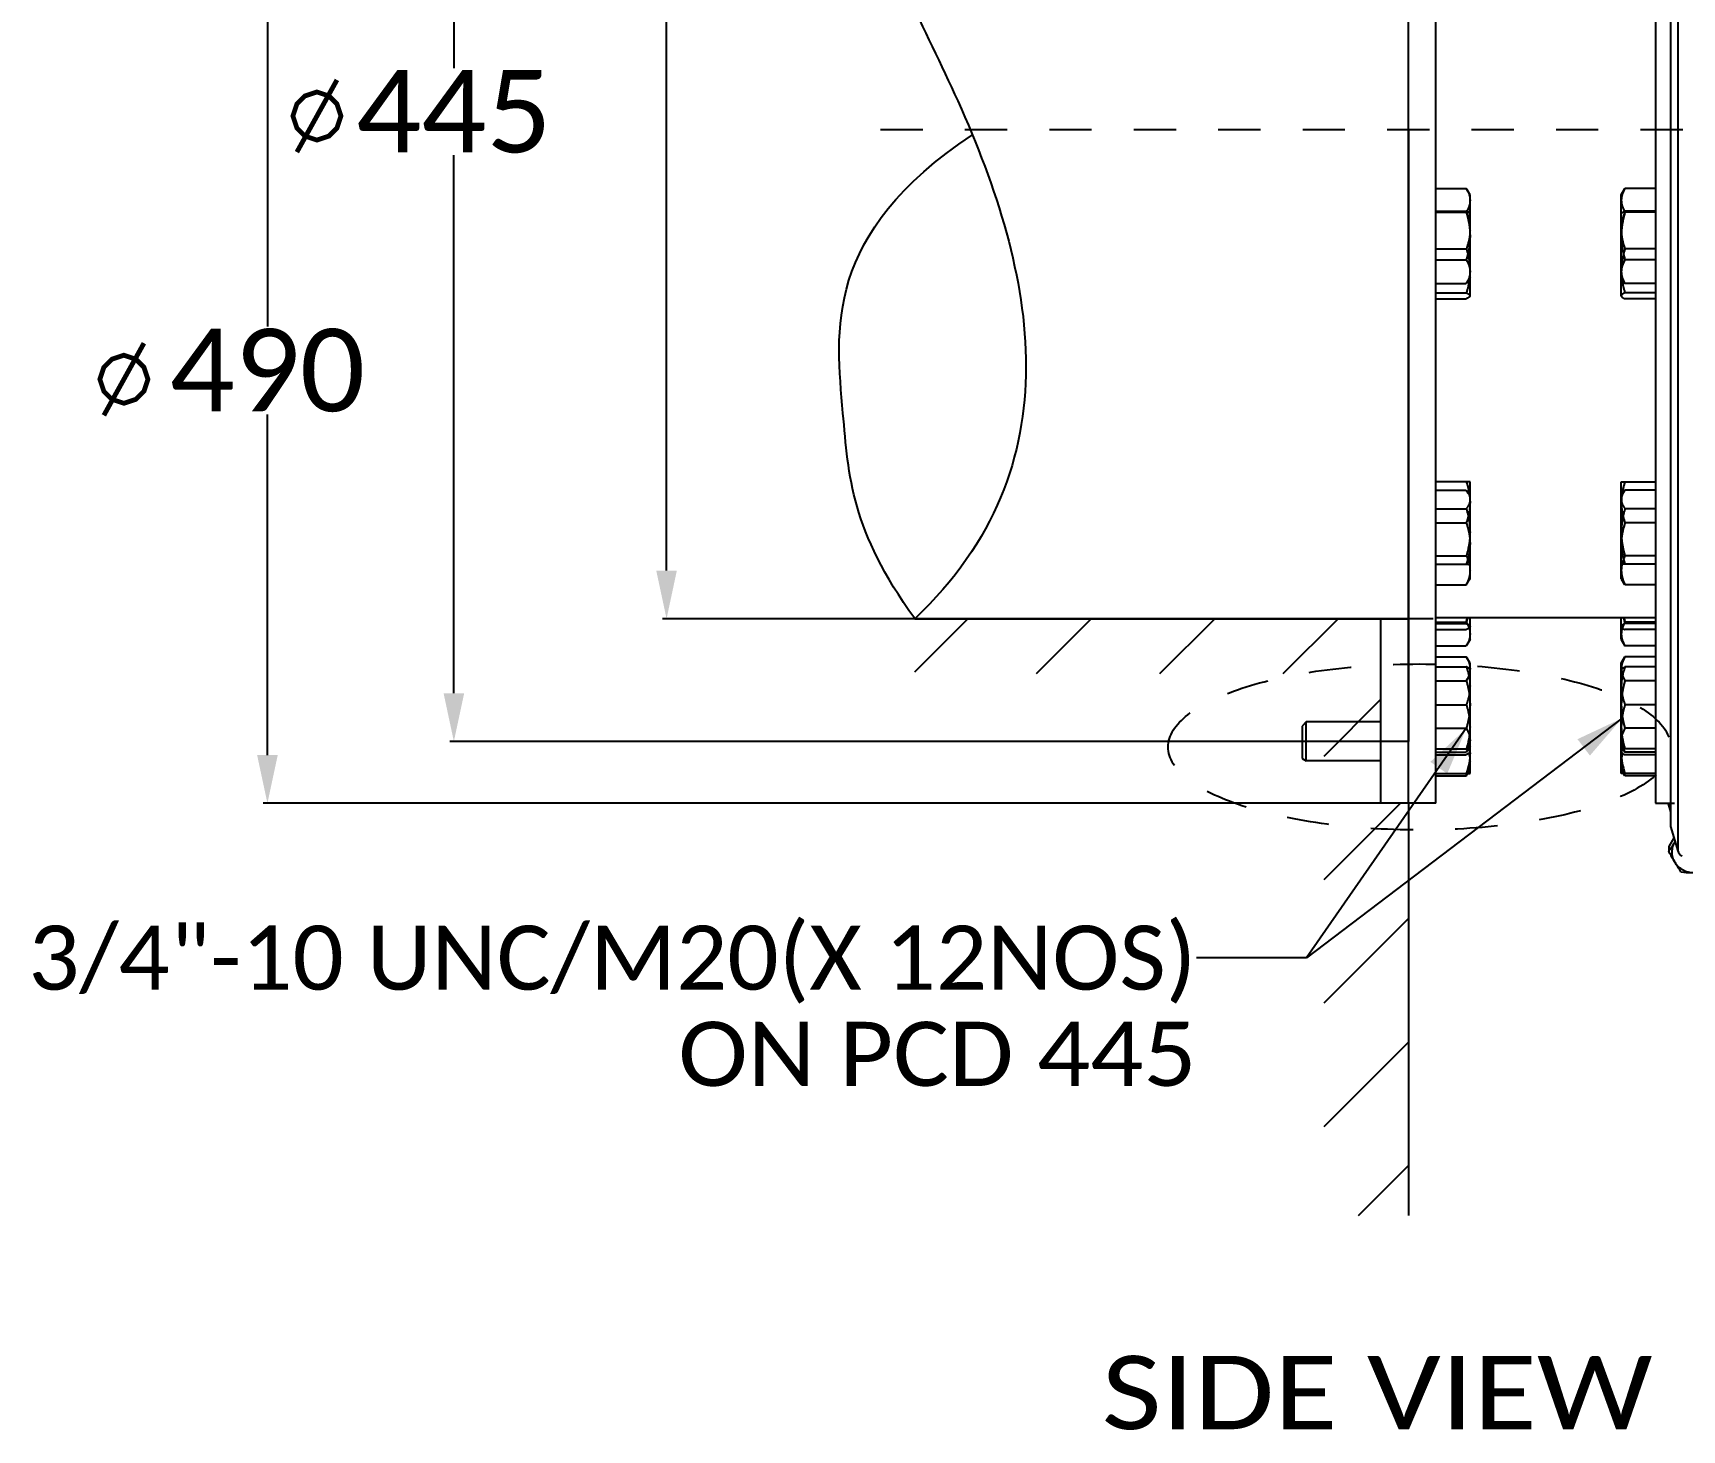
# Model space of a CAD drawing. Header units: millimetres. Extents: x 750 to 8479, y 2174 to 4333.
# Drawn here: x 1672 to 2272, y 3285 to 3794 of the extents above; entities that cross this region are included whole.
import ezdxf
from ezdxf.enums import TextEntityAlignment as Align

# ---------------------------------------------------------------- set-up
doc = ezdxf.new("R2010")
doc.units = ezdxf.units.MM
doc.header["$LTSCALE"] = 153.67
doc.header["$PDMODE"] = 3
doc.header["$PDSIZE"] = 8
doc.linetypes.add('DASHED', pattern=[0.2, 0.1, -0.1])
doc.linetypes.add('DOT', pattern=[0.2, 0.1, -0.1])
doc.layers.get('0').update_dxf_attribs({"linetype": 'CONTINUOUS'})
doc.layers.get('Defpoints').update_dxf_attribs({"linetype": 'CONTINUOUS'})
doc.layers.add('00_BUW_DATUM', color=7, linetype='CONTINUOUS')
doc.layers.add('02___PRT_ALL_AXES', color=7, linetype='CONTINUOUS')
doc.styles.get("Standard").update_dxf_attribs({"font": 'calibri.ttf'})
doc.dimstyles.get("Standard").update_dxf_attribs({"dimtxt": 17.5, "dimasz": 17.5, "dimexe": 1.5, "dimexo": 1, "dimtad": 1, "dimdsep": 46, "dimtxsty": 'Standard', "dimblk": '_FILLED', "dimblk1": '_FILLED', "dimblk2": '_FILLED', "dimcen": 0.09, "dimazin": 2, "dimtol": 1, "dimtp": 0.01, "dimtm": 0.01, "dimtfac": 1, "dimtofl": 0, "dimtmove": 0, "dimatfit": 3, "dimldrblk": '_FILLED', "dimfxl": 1, "dimtolj": 1, "dimarcsym": 0})

# ---------------------------------------------------------------- blocks, each defined once
blk = doc.blocks.new('_FILLED')
at = {"color": 0, "linetype": 'ByBlock'}
blk.add_solid([(0, 0), (-1, 0.214), (-1, -0.214)], dxfattribs=at)
blk = doc.blocks.new('*D25')
at = {"color": 0, "lineweight": -2}
for p, q in [((2171.16, 4003.32), (1755.39, 4003.32)), ((1756.89, 3985.82), (1756.89, 3686.73)), ((1756.89, 3530.82), (1756.89, 3654.74)), ((2171.16, 3513.32), (1755.39, 3513.32))]:
    blk.add_line(p, q, dxfattribs=at)
at = {"layer": 'Defpoints', "color": 0}
for p in [(2172.16, 4003.32), (1756.89, 3513.32), (2172.16, 3513.32)]:
    blk.add_point(p, dxfattribs=at)
at = {"color": 0, "linetype": 'ByBlock', "lineweight": -2, "xscale": 17.5, "yscale": 17.5, "zscale": 17.5}
for p, rotation in [((1756.89, 4003.32), 90), ((1756.89, 3513.32), 270)]:
    blk.add_blockref('_FILLED', p, dxfattribs=dict(at, rotation=rotation))
at = {"color": 0, "insert": (1756.89, 3670.74), "char_height": 30, "attachment_point": 5}
blk.add_mtext('\\A1;490', dxfattribs=at)
blk = doc.blocks.new('*D26')
at = {"color": 0, "lineweight": -2}
for p, q in [((2181.16, 3935.82), (1900.66, 3935.82)), ((1902.16, 3918.32), (1902.16, 3857.79)), ((1902.16, 3597.94), (1902.16, 3825.8)), ((2181.14, 3580.44), (1900.66, 3580.44))]:
    blk.add_line(p, q, dxfattribs=at)
at = {"layer": 'Defpoints', "color": 0}
for p in [(2182.16, 3935.82), (1902.16, 3580.44), (2182.14, 3580.44)]:
    blk.add_point(p, dxfattribs=at)
at = {"color": 0, "linetype": 'ByBlock', "lineweight": -2, "xscale": 17.5, "yscale": 17.5, "zscale": 17.5}
for p, rotation in [((1902.16, 3935.82), 90), ((1902.16, 3580.44), 270)]:
    blk.add_blockref('_FILLED', p, dxfattribs=dict(at, rotation=rotation))
at = {"color": 0, "insert": (1902.16, 3841.8), "char_height": 30, "attachment_point": 5}
blk.add_mtext('\\A1;355', dxfattribs=at)
blk = doc.blocks.new('*D31')
at = {"color": 0, "lineweight": -2}
for p, q in [((2185.58, 3980.82), (1823.25, 3980.82)), ((1824.75, 3963.32), (1824.75, 3780.77)), ((1824.75, 3553.32), (1824.75, 3749.08)), ((2120.22, 3535.82), (1823.25, 3535.82))]:
    blk.add_line(p, q, dxfattribs=at)
at = {"layer": 'Defpoints', "color": 0}
for p in [(2186.58, 3980.82), (1824.75, 3535.82), (2121.22, 3535.82)]:
    blk.add_point(p, dxfattribs=at)
at = {"color": 0, "linetype": 'ByBlock', "lineweight": -2, "xscale": 17.5, "yscale": 17.5, "zscale": 17.5}
for p, rotation in [((1824.75, 3980.82), 90), ((1824.75, 3535.82), 270)]:
    blk.add_blockref('_FILLED', p, dxfattribs=dict(at, rotation=rotation))
at = {"color": 0, "insert": (1824.75, 3764.92), "char_height": 30, "attachment_point": 5}
blk.add_mtext('\\A1;445', dxfattribs=at)

msp = doc.modelspace()

# ---------------------------------------------------------------- hatches: boundary and pattern name
h = msp.add_hatch()
h.set_pattern_fill('ANSI31', color=256, scale=10)
h.set_pattern_definition([(45, (482.794, -14.086), (-22.45064, 22.45064), [])])
edge = h.paths.add_edge_path()
edge.add_line((2172.16421, 3363.32203), (2172.16421, 3513.32203))
edge.add_line((2172.16421, 3513.32203), (2162.16421, 3513.32203))
edge.add_line((2162.16421, 3513.32203), (2162.1685, 3580.44551))
edge.add_line((2162.1685, 3580.44551), (1992.50271, 3580.44423))
edge.add_line((1992.50271, 3580.50951), (1992.50271, 3560.50951))
edge.add_line((1992.50271, 3560.50951), (2141.50271, 3560.50951))
edge.add_line((2141.50271, 3560.50951), (2141.50271, 3363.32203))
edge.add_line((2141.50271, 3363.32203), (2172.16421, 3363.32203))

# ---------------------------------------------------------------- linework, layer by layer
for p, q in [((2172.16421, 3758.32203), (2172.16421, 3980.82203)), ((2172.16421, 3758.32203), (2172.16421, 3535.82203)), ((1992.50271, 3580.44423), (2162.1685, 3580.44551)), ((2162.16421, 3513.32203), (2162.1685, 3580.44551)), ((2172.16421, 3535.82203), (1997.55686, 3535.82203)), ((2162.16421, 3513.32203), (2162.16421, 3530.82203)), ((2172.16421, 3513.32203), (2162.16421, 3513.32203)), ((2172.16421, 3513.32203), (2172.16421, 3363.32203))]:
    msp.add_line(p, q)
at = {"linetype": 'DASHED'}
msp.add_line((2333.47494, 3758.32203), (1965.81057, 3758.32203), dxfattribs=at)
at = {"linetype": 'Continuous'}
for p, q in [((1992.50271, 3580.45635), (2172.16421, 3580.44487)), ((2134.94057, 3542.96764), (2133.51765, 3541.36589)), ((2133.51765, 3541.36589), (2133.51765, 3529.61461)), ((2162.16622, 3542.97764), (2134.9747, 3542.97767)), ((2134.9747, 3528.73722), (2134.9747, 3542.90684)), ((2133.51765, 3529.61461), (2134.9747, 3528.73722)), ((2162.16531, 3528.73722), (2134.9747, 3528.73722)), ((2266.65991, 3513.15552), (2267.57682, 3510.25605)), ((2268.83949, 3500.72421), (2266.9267, 3497.61345))]:
    msp.add_line(p, q, dxfattribs=at)
at = {"const_width": 1.75}
for points in [[(1767.61328, 3750.21077), (1782.1966, 3776.46071)], [(1766.15493, 3763.33578), (1767.61328, 3767.7107), (1770.52994, 3770.6274), (1774.90494, 3772.08571), (1779.27995, 3770.6274), (1782.1966, 3767.7107), (1783.65495, 3763.33578), (1782.1966, 3758.96078), (1779.27995, 3756.04408), (1774.90494, 3754.58577), (1770.52994, 3756.04408), (1767.61328, 3758.96078), (1766.15493, 3763.33578)], [(1697.36031, 3654.44145), (1711.94363, 3680.69139)], [(1695.90196, 3667.56646), (1697.36031, 3671.94138), (1700.27697, 3674.85808), (1704.65197, 3676.31639), (1709.02698, 3674.85808), (1711.94363, 3671.94138), (1713.40198, 3667.56646), (1711.94363, 3663.19146), (1709.02698, 3660.27476), (1704.65197, 3658.81646), (1700.27697, 3660.27476), (1697.36031, 3663.19146), (1695.90196, 3667.56646)]]:
    msp.add_lwpolyline(points, dxfattribs=at)
at = {"linetype": 'DASHED'}
msp.add_ellipse((2176.15061, 3533.78828), major_axis=(-91.42621, 0), ratio=0.330297244, dxfattribs=at)
at = {"linetype": 'Continuous'}
for points, knots in [([(1990.50873, 3935.82203), (1973.13053, 3904.63401), (1966.51644, 3847.26921), (2013.11837, 3765.69099), (2043.83273, 3671.12096), (2021.93356, 3608.28444), (1992.50271, 3580.45635)], [0, 0, 0, 0, 0.238396544, 0.4652361, 0.732077313, 1, 1, 1, 1]), ([(1992.50271, 3580.50951), (1969.32521, 3612.58068), (1967.30033, 3657.52089), (1959.1156, 3720.53762), (2013.48777, 3756.46702)], [0, 0, 0, 0, 0.436819038, 1, 1, 1, 1])]:
    msp.add_open_spline(points, degree=3, knots=knots, dxfattribs=at)
at = {"layer": '00_BUW_DATUM', "linetype": 'Continuous'}
for p, q in [((2182.0934, 3737.00582), (2193.25365, 3737.00582)), ((2194.5934, 3734.68531), (2193.25365, 3737.00582)), ((2194.5934, 3704.68531), (2194.5934, 3734.68531)), ((2249.66421, 3734.68531), (2251.00396, 3737.00582)), ((2249.66421, 3704.68531), (2249.66421, 3734.68531)), ((2262.16421, 3737.00582), (2251.00396, 3737.00582)), ((2182.0934, 3728.34557), (2193.25365, 3728.34557)), ((2262.16421, 3728.34557), (2251.00396, 3728.34557)), ((2182.0934, 3711.02506), (2193.25365, 3711.02506)), ((2262.16421, 3711.02506), (2251.00396, 3711.02506)), ((2194.5934, 3704.68531), (2193.25365, 3702.3648)), ((2249.66421, 3704.68531), (2251.00396, 3702.3648)), ((2182.0934, 3702.3648), (2193.25365, 3702.3648)), ((2262.16421, 3702.3648), (2251.00396, 3702.3648)), ((2194.5934, 3630.30179), (2182.0934, 3630.30179)), ((2194.5934, 3600.30179), (2194.5934, 3630.30179)), ((2249.66421, 3600.30179), (2249.66421, 3630.30179)), ((2249.66421, 3630.30179), (2262.16421, 3630.30179)), ((2182.0934, 3615.30179), (2193.25365, 3615.30179)), ((2262.16421, 3615.30179), (2251.00396, 3615.30179)), ((2182.0934, 3600.30179), (2194.5934, 3600.30179)), ((2262.16421, 3600.30179), (2249.66421, 3600.30179)), ((2182.0934, 3579.21689), (2193.25365, 3579.21689)), ((2194.5934, 3572.87714), (2194.5934, 3580.82203)), ((2249.66421, 3572.87714), (2249.66421, 3580.82203)), ((2262.16421, 3579.21689), (2251.00396, 3579.21689)), ((2194.5934, 3572.87714), (2193.25365, 3570.55663)), ((2249.66421, 3572.87714), (2251.00396, 3570.55663)), ((2182.0934, 3570.55663), (2193.25365, 3570.55663)), ((2182.0934, 3566.56093), (2193.25365, 3566.56093)), ((2194.5934, 3564.24042), (2193.25365, 3566.56093)), ((2249.66421, 3564.24042), (2251.00396, 3566.56093)), ((2262.16421, 3570.55663), (2251.00396, 3570.55663)), ((2262.16421, 3566.56093), (2251.00396, 3566.56093)), ((2194.5934, 3524.20231), (2194.5934, 3564.24042)), ((2249.66421, 3524.20231), (2249.66421, 3564.24042)), ((2182.0934, 3557.90068), (2193.25365, 3557.90068)), ((2262.16421, 3557.90068), (2251.00396, 3557.90068)), ((2182.0934, 3540.58017), (2193.25365, 3540.58017)), ((2262.16421, 3540.58017), (2251.00396, 3540.58017)), ((2182.0934, 3531.91991), (2193.25365, 3531.91991)), ((2194.5934, 3534.24042), (2193.25365, 3531.91991)), ((2249.66421, 3534.24042), (2251.00396, 3531.91991)), ((2262.16421, 3531.91991), (2251.00396, 3531.91991)), ((2182.0934, 3524.20231), (2194.5934, 3524.20231)), ((2262.16421, 3524.20231), (2249.66421, 3524.20231)), ((2266.9267, 3497.61345), (2266.9267, 3495.81607))]:
    msp.add_line(p, q, dxfattribs=at)
at = {"layer": '00_BUW_DATUM', "linetype": 'DASHED'}
for p, q in [((2182.0934, 3737.00582), (2193.25365, 3737.00582)), ((2194.5934, 3734.68531), (2193.25365, 3737.00582)), ((2194.5934, 3704.68531), (2194.5934, 3734.68531)), ((2249.66421, 3734.68531), (2251.00396, 3737.00582)), ((2249.66421, 3704.68531), (2249.66421, 3734.68531)), ((2262.16421, 3737.00582), (2251.00396, 3737.00582)), ((2182.0934, 3728.34557), (2193.25365, 3728.34557)), ((2262.16421, 3728.34557), (2251.00396, 3728.34557)), ((2182.0934, 3711.02506), (2193.25365, 3711.02506)), ((2262.16421, 3711.02506), (2251.00396, 3711.02506)), ((2194.5934, 3704.68531), (2193.25365, 3702.3648)), ((2249.66421, 3704.68531), (2251.00396, 3702.3648)), ((2182.0934, 3702.3648), (2193.25365, 3702.3648)), ((2262.16421, 3702.3648), (2251.00396, 3702.3648)), ((2194.5934, 3630.30179), (2182.0934, 3630.30179)), ((2194.5934, 3600.30179), (2194.5934, 3630.30179)), ((2249.66421, 3600.30179), (2249.66421, 3630.30179)), ((2249.66421, 3630.30179), (2262.16421, 3630.30179)), ((2182.0934, 3615.30179), (2193.25365, 3615.30179)), ((2262.16421, 3615.30179), (2251.00396, 3615.30179)), ((2182.0934, 3600.30179), (2194.5934, 3600.30179)), ((2262.16421, 3600.30179), (2249.66421, 3600.30179)), ((2182.0934, 3579.21689), (2193.25365, 3579.21689)), ((2194.5934, 3572.87714), (2194.5934, 3580.82203)), ((2249.66421, 3572.87714), (2249.66421, 3580.82203)), ((2262.16421, 3579.21689), (2251.00396, 3579.21689)), ((2194.5934, 3572.87714), (2193.25365, 3570.55663)), ((2249.66421, 3572.87714), (2251.00396, 3570.55663)), ((2182.0934, 3570.55663), (2193.25365, 3570.55663)), ((2182.0934, 3566.56093), (2193.25365, 3566.56093)), ((2194.5934, 3564.24042), (2193.25365, 3566.56093)), ((2249.66421, 3564.24042), (2251.00396, 3566.56093)), ((2262.16421, 3570.55663), (2251.00396, 3570.55663)), ((2262.16421, 3566.56093), (2251.00396, 3566.56093)), ((2194.5934, 3534.24042), (2194.5934, 3564.24042)), ((2249.66421, 3534.24042), (2249.66421, 3564.24042)), ((2182.0934, 3557.90068), (2193.25365, 3557.90068)), ((2262.16421, 3557.90068), (2251.00396, 3557.90068)), ((2182.0934, 3540.58017), (2193.25365, 3540.58017)), ((2262.16421, 3540.58017), (2251.00396, 3540.58017)), ((2182.0934, 3531.91991), (2193.25365, 3531.91991)), ((2194.5934, 3534.24042), (2193.25365, 3531.91991)), ((2249.66421, 3534.24042), (2251.00396, 3531.91991)), ((2262.16421, 3531.91991), (2251.00396, 3531.91991))]:
    msp.add_line(p, q, dxfattribs=at)
at = {"layer": '00_BUW_DATUM', "linetype": 'DOT'}
for p, q in [((2182.0934, 3728.7793), (2193.25365, 3728.7793)), ((2194.5934, 3727.81417), (2194.5249, 3727.93282)), ((2194.5934, 3697.81417), (2194.5934, 3727.81417)), ((2249.66421, 3727.81417), (2249.73271, 3727.93282)), ((2249.66421, 3697.81417), (2249.66421, 3727.81417)), ((2262.16421, 3728.7793), (2251.00396, 3728.7793)), ((2182.0934, 3714.97985), (2193.25365, 3714.97985)), ((2262.16421, 3714.97985), (2251.00396, 3714.97985)), ((2182.0934, 3699.01473), (2193.25365, 3699.01473)), ((2262.16421, 3699.01473), (2251.00396, 3699.01473)), ((2182.0934, 3696.84905), (2193.25365, 3696.84905)), ((2262.16421, 3696.84905), (2251.00396, 3696.84905)), ((2182.0934, 3627.19744), (2193.25365, 3627.19744)), ((2193.25365, 3627.19744), (2193.85814, 3626.2863)), ((2194.5934, 3625.01285), (2193.85818, 3626.2863)), ((2249.66421, 3625.01285), (2250.39944, 3626.2863)), ((2251.00396, 3627.19744), (2250.39947, 3626.2863)), ((2262.16421, 3627.19744), (2251.00396, 3627.19744)), ((2182.0934, 3620.48068), (2193.25365, 3620.48068)), ((2194.5934, 3595.01285), (2194.5934, 3625.01285)), ((2249.66421, 3595.01285), (2249.66421, 3625.01285)), ((2262.16421, 3620.48068), (2251.00396, 3620.48068)), ((2182.0934, 3603.2961), (2193.25365, 3603.2961)), ((2262.16421, 3603.2961), (2251.00396, 3603.2961)), ((2182.0934, 3592.82827), (2193.25365, 3592.82827)), ((2193.25365, 3592.82827), (2193.85814, 3593.73941)), ((2194.5934, 3595.01285), (2193.85818, 3593.73941)), ((2249.66421, 3595.01285), (2250.39944, 3593.73941)), ((2251.00396, 3592.82827), (2250.39947, 3593.73941)), ((2262.16421, 3592.82827), (2251.00396, 3592.82827)), ((2182.0934, 3578.65928), (2193.25365, 3578.65928)), ((2194.5934, 3577.45872), (2194.5934, 3580.82203)), ((2249.66421, 3577.45872), (2249.66421, 3580.82203)), ((2262.16421, 3578.65928), (2251.00396, 3578.65928)), ((2182.0934, 3576.49359), (2193.25365, 3576.49359)), ((2262.16421, 3576.49359), (2251.00396, 3576.49359)), ((2182.0934, 3562.91598), (2193.25365, 3562.91598)), ((2194.5934, 3561.95086), (2194.5249, 3562.06951)), ((2194.5934, 3525.5256), (2194.5934, 3561.95086)), ((2249.66421, 3561.95086), (2249.73271, 3562.06951)), ((2249.66421, 3525.5256), (2249.66421, 3561.95086)), ((2262.16421, 3562.91598), (2251.00396, 3562.91598)), ((2182.0934, 3549.11654), (2193.25365, 3549.11654)), ((2262.16421, 3549.11654), (2251.00396, 3549.11654)), ((2182.0934, 3533.15142), (2193.25365, 3533.15142)), ((2182.0934, 3530.98574), (2193.25365, 3530.98574)), ((2262.16421, 3533.15142), (2251.00396, 3533.15142)), ((2262.16421, 3530.98574), (2251.00396, 3530.98574)), ((2182.0934, 3523.34102), (2193.25365, 3523.34102)), ((2193.25365, 3523.34102), (2193.85814, 3524.25216)), ((2194.5934, 3525.5256), (2193.85818, 3524.25215)), ((2249.66421, 3525.5256), (2250.39944, 3524.25215)), ((2251.00396, 3523.34102), (2250.39947, 3524.25216)), ((2262.16421, 3523.34102), (2251.00396, 3523.34102))]:
    msp.add_line(p, q, dxfattribs=at)
at = {"layer": '00_BUW_DATUM', "linetype": 'Continuous'}
for centre, radius, start, end in [((2153.42665, 3590.73763), 41.45983, 343.86645223, 346.16147775), ((2290.83096, 3590.73763), 41.45983, 193.83852225, 196.13354777), ((2174.66761, 3531.68918), 19.9258, 0.03774501, 6.6190158), ((2269.59, 3531.68918), 19.9258, 173.3809842, 179.96225499)]:
    msp.add_arc(centre, radius, start, end, dxfattribs=at)
at = {"layer": '00_BUW_DATUM', "linetype": 'DASHED'}
for centre, start, end in [((2153.42665, 3590.73763), 343.86645223, 346.16147775), ((2290.83096, 3590.73763), 193.83852225, 196.13354777)]:
    msp.add_arc(centre, 41.45983, start, end, dxfattribs=at)
at = {"layer": '00_BUW_DATUM', "linetype": 'DOT'}
for centre, start, end in [((2160.34492, 3589.01259), 342.53605777, 346.26262904), ((2283.91269, 3589.01259), 193.73737096, 197.46394223)]:
    msp.add_arc(centre, 34.49892, start, end, dxfattribs=at)
at = {"layer": '00_BUW_DATUM', "linetype": 'Continuous'}
for points, knots in [([(2193.25365, 3737.00582), (2193.64609, 3736.32611), (2194.31662, 3734.94478), (2194.5934, 3733.41506), (2194.5934, 3732.67569)], [0, 0, 0, 0, 0.514923019, 1, 1, 1, 1]), ([(2251.00396, 3737.00582), (2250.61152, 3736.32611), (2249.94099, 3734.94478), (2249.66421, 3733.41506), (2249.66421, 3732.67569)], [0, 0, 0, 0, 0.514923019, 1, 1, 1, 1]), ([(2194.5934, 3732.67569), (2194.5934, 3731.93633), (2194.31661, 3730.40662), (2193.64609, 3729.02529), (2193.25365, 3728.34557)], [0, 0, 0, 0, 0.485068846, 1, 1, 1, 1]), ([(2193.25365, 3728.34557), (2193.65984, 3726.93849), (2194.33766, 3724.08191), (2194.5934, 3721.14928), (2194.5934, 3719.68531)], [0, 0, 0, 0, 0.500095806, 1, 1, 1, 1]), ([(2249.66421, 3732.67569), (2249.66421, 3731.93633), (2249.941, 3730.40662), (2250.61152, 3729.02529), (2251.00396, 3728.34557)], [0, 0, 0, 0, 0.485068846, 1, 1, 1, 1]), ([(2251.00396, 3728.34557), (2250.59777, 3726.93849), (2249.91995, 3724.08191), (2249.66421, 3721.14928), (2249.66421, 3719.68531)], [0, 0, 0, 0, 0.500095806, 1, 1, 1, 1]), ([(2194.5934, 3719.68531), (2194.5934, 3718.22137), (2194.33765, 3715.28874), (2193.65985, 3712.43216), (2193.25365, 3711.02506)], [0, 0, 0, 0, 0.499895575, 1, 1, 1, 1]), ([(2249.66421, 3719.68531), (2249.66421, 3718.22137), (2249.91996, 3715.28874), (2250.59776, 3712.43216), (2251.00396, 3711.02506)], [0, 0, 0, 0, 0.499895575, 1, 1, 1, 1]), ([(2193.25365, 3711.02506), (2193.64609, 3710.34534), (2194.31662, 3708.96402), (2194.5934, 3707.4343), (2194.5934, 3706.69493)], [0, 0, 0, 0, 0.514923019, 1, 1, 1, 1]), ([(2251.00396, 3711.02506), (2250.61152, 3710.34534), (2249.94099, 3708.96402), (2249.66421, 3707.4343), (2249.66421, 3706.69493)], [0, 0, 0, 0, 0.514923019, 1, 1, 1, 1]), ([(2194.5934, 3706.69493), (2194.5934, 3705.95557), (2194.31661, 3704.42586), (2193.64609, 3703.04453), (2193.25365, 3702.3648)], [0, 0, 0, 0, 0.485068846, 1, 1, 1, 1]), ([(2249.66421, 3706.69493), (2249.66421, 3705.95557), (2249.941, 3704.42586), (2250.61152, 3703.04453), (2251.00396, 3702.3648)], [0, 0, 0, 0, 0.485068846, 1, 1, 1, 1]), ([(2193.25365, 3630.30179), (2193.65804, 3629.08865), (2194.33526, 3626.62368), (2194.5934, 3624.07105), (2194.5934, 3622.80179)], [0, 0, 0, 0, 0.501864422, 1, 1, 1, 1]), ([(2251.00396, 3630.30179), (2250.59958, 3629.08865), (2249.92235, 3626.62368), (2249.66421, 3624.07105), (2249.66421, 3622.80179)], [0, 0, 0, 0, 0.501864422, 1, 1, 1, 1]), ([(2194.5934, 3622.80179), (2194.5934, 3621.53255), (2194.33524, 3618.97992), (2193.65804, 3616.51495), (2193.25365, 3615.30179)], [0, 0, 0, 0, 0.498127019, 1, 1, 1, 1]), ([(2249.66421, 3622.80179), (2249.66421, 3621.53255), (2249.92237, 3618.97992), (2250.59957, 3616.51495), (2251.00396, 3615.30179)], [0, 0, 0, 0, 0.498127019, 1, 1, 1, 1]), ([(2193.25365, 3615.30179), (2193.65804, 3614.08865), (2194.33526, 3611.62368), (2194.5934, 3609.07105), (2194.5934, 3607.80179)], [0, 0, 0, 0, 0.501864422, 1, 1, 1, 1]), ([(2251.00396, 3615.30179), (2250.59958, 3614.08865), (2249.92235, 3611.62368), (2249.66421, 3609.07105), (2249.66421, 3607.80179)], [0, 0, 0, 0, 0.501864422, 1, 1, 1, 1]), ([(2194.5934, 3607.80179), (2194.5934, 3606.53255), (2194.33524, 3603.97992), (2193.65804, 3601.51495), (2193.25365, 3600.30179)], [0, 0, 0, 0, 0.498127019, 1, 1, 1, 1]), ([(2249.66421, 3607.80179), (2249.66421, 3606.53255), (2249.92237, 3603.97992), (2250.59957, 3601.51495), (2251.00396, 3600.30179)], [0, 0, 0, 0, 0.498127019, 1, 1, 1, 1]), ([(2193.25365, 3579.21689), (2193.64609, 3578.53718), (2194.31662, 3577.15585), (2194.5934, 3575.62613), (2194.5934, 3574.88676)], [0, 0, 0, 0, 0.514923019, 1, 1, 1, 1]), ([(2251.00396, 3579.21689), (2250.61152, 3578.53718), (2249.94099, 3577.15585), (2249.66421, 3575.62613), (2249.66421, 3574.88676)], [0, 0, 0, 0, 0.514923019, 1, 1, 1, 1]), ([(2194.5934, 3574.88676), (2194.5934, 3574.1474), (2194.31661, 3572.61769), (2193.64609, 3571.23636), (2193.25365, 3570.55663)], [0, 0, 0, 0, 0.485068846, 1, 1, 1, 1]), ([(2249.66421, 3574.88676), (2249.66421, 3574.1474), (2249.941, 3572.61769), (2250.61152, 3571.23636), (2251.00396, 3570.55663)], [0, 0, 0, 0, 0.485068846, 1, 1, 1, 1]), ([(2193.25365, 3566.56093), (2193.64609, 3565.88122), (2194.31662, 3564.49989), (2194.5934, 3562.97018), (2194.5934, 3562.2308)], [0, 0, 0, 0, 0.514923019, 1, 1, 1, 1]), ([(2251.00396, 3566.56093), (2250.61152, 3565.88122), (2249.94099, 3564.49989), (2249.66421, 3562.97018), (2249.66421, 3562.2308)], [0, 0, 0, 0, 0.514923019, 1, 1, 1, 1]), ([(2194.5934, 3562.2308), (2194.5934, 3561.49144), (2194.31661, 3559.96174), (2193.64609, 3558.5804), (2193.25365, 3557.90068)], [0, 0, 0, 0, 0.485068846, 1, 1, 1, 1]), ([(2249.66421, 3562.2308), (2249.66421, 3561.49144), (2249.941, 3559.96174), (2250.61152, 3558.5804), (2251.00396, 3557.90068)], [0, 0, 0, 0, 0.485068846, 1, 1, 1, 1]), ([(2193.25365, 3557.90068), (2193.65984, 3556.4936), (2194.33766, 3553.63702), (2194.5934, 3550.70439), (2194.5934, 3549.24042)], [0, 0, 0, 0, 0.500095806, 1, 1, 1, 1]), ([(2251.00396, 3557.90068), (2250.59777, 3556.4936), (2249.91995, 3553.63702), (2249.66421, 3550.70439), (2249.66421, 3549.24042)], [0, 0, 0, 0, 0.500095806, 1, 1, 1, 1]), ([(2194.5934, 3549.24042), (2194.5934, 3547.77648), (2194.33765, 3544.84386), (2193.65985, 3541.98727), (2193.25365, 3540.58017)], [0, 0, 0, 0, 0.499895575, 1, 1, 1, 1]), ([(2249.66421, 3549.24042), (2249.66421, 3547.77648), (2249.91996, 3544.84386), (2250.59776, 3541.98727), (2251.00396, 3540.58017)], [0, 0, 0, 0, 0.499895575, 1, 1, 1, 1]), ([(2193.25365, 3540.58017), (2193.64609, 3539.90046), (2194.31662, 3538.51913), (2194.5934, 3536.98941), (2194.5934, 3536.25004)], [0, 0, 0, 0, 0.514923019, 1, 1, 1, 1]), ([(2194.5934, 3536.25004), (2194.5934, 3535.51068), (2194.31661, 3533.98097), (2193.64609, 3532.59964), (2193.25365, 3531.91991)], [0, 0, 0, 0, 0.485068846, 1, 1, 1, 1]), ([(2251.00396, 3540.58017), (2250.61152, 3539.90046), (2249.94099, 3538.51913), (2249.66421, 3536.98941), (2249.66421, 3536.25004)], [0, 0, 0, 0, 0.514923019, 1, 1, 1, 1]), ([(2249.66421, 3536.25004), (2249.66421, 3535.51068), (2249.941, 3533.98097), (2250.61152, 3532.59964), (2251.00396, 3531.91991)], [0, 0, 0, 0, 0.485068846, 1, 1, 1, 1]), ([(2194.5934, 3531.70231), (2194.5934, 3530.43307), (2194.33524, 3527.88044), (2193.65804, 3525.41547), (2193.25365, 3524.20231)], [0, 0, 0, 0, 0.498127019, 1, 1, 1, 1]), ([(2249.66421, 3531.70231), (2249.66421, 3530.43307), (2249.92237, 3527.88044), (2250.59957, 3525.41547), (2251.00396, 3524.20231)], [0, 0, 0, 0, 0.498127019, 1, 1, 1, 1]), ([(2266.9267, 3495.81607), (2267.1188, 3496.0937), (2267.91918, 3497.26372), (2268.68837, 3498.45518), (2269.25405, 3499.37515)], [0, 0, 0, 0, 0.238159367, 1, 1, 1, 1]), ([(2269.2181, 3491.78551), (2268.87466, 3492.35577), (2268.33974, 3493.59091), (2268.07216, 3495.58543), (2268.35869, 3497.57754), (2268.90525, 3498.80789), (2269.25405, 3499.37515)], [0, 0, 0, 0, 0.250855481, 0.49994072, 0.749057943, 1, 1, 1, 1]), ([(2269.2181, 3491.78551), (2269.02214, 3492.11089), (2268.23441, 3493.44067), (2267.48232, 3494.79129), (2266.9267, 3495.81607)], [0, 0, 0, 0, 0.245754944, 1, 1, 1, 1]), ([(2271.5095, 3488.20674), (2271.32035, 3488.48601), (2270.53216, 3489.66307), (2269.77493, 3490.86096), (2269.2181, 3491.78551)], [0, 0, 0, 0, 0.238106532, 1, 1, 1, 1]), ([(2276.12826, 3487.96116), (2274.75269, 3487.96702), (2271.98801, 3488.66), (2269.91207, 3490.63323), (2269.2181, 3491.78551)], [0, 0, 0, 0, 0.505598217, 1, 1, 1, 1]), ([(2276.12826, 3487.96116), (2275.73784, 3487.96282), (2274.19583, 3487.98999), (2272.65595, 3488.09722), (2271.5095, 3488.20674)], [0, 0, 0, 0, 0.253176015, 1, 1, 1, 1])]:
    msp.add_open_spline(points, degree=3, knots=knots, dxfattribs=at)
at = {"layer": '00_BUW_DATUM', "linetype": 'DASHED'}
for points, knots in [([(2193.25365, 3737.00582), (2193.64609, 3736.32611), (2194.31662, 3734.94478), (2194.5934, 3733.41506), (2194.5934, 3732.67569)], [0, 0, 0, 0, 0.514923019, 1, 1, 1, 1]), ([(2251.00396, 3737.00582), (2250.61152, 3736.32611), (2249.94099, 3734.94478), (2249.66421, 3733.41506), (2249.66421, 3732.67569)], [0, 0, 0, 0, 0.514923019, 1, 1, 1, 1]), ([(2194.5934, 3732.67569), (2194.5934, 3731.93633), (2194.31661, 3730.40662), (2193.64609, 3729.02529), (2193.25365, 3728.34557)], [0, 0, 0, 0, 0.485068846, 1, 1, 1, 1]), ([(2193.25365, 3728.34557), (2193.65984, 3726.93849), (2194.33766, 3724.08191), (2194.5934, 3721.14928), (2194.5934, 3719.68531)], [0, 0, 0, 0, 0.500095806, 1, 1, 1, 1]), ([(2249.66421, 3732.67569), (2249.66421, 3731.93633), (2249.941, 3730.40662), (2250.61152, 3729.02529), (2251.00396, 3728.34557)], [0, 0, 0, 0, 0.485068846, 1, 1, 1, 1]), ([(2251.00396, 3728.34557), (2250.59777, 3726.93849), (2249.91995, 3724.08191), (2249.66421, 3721.14928), (2249.66421, 3719.68531)], [0, 0, 0, 0, 0.500095806, 1, 1, 1, 1]), ([(2194.5934, 3719.68531), (2194.5934, 3718.22137), (2194.33765, 3715.28874), (2193.65985, 3712.43216), (2193.25365, 3711.02506)], [0, 0, 0, 0, 0.499895575, 1, 1, 1, 1]), ([(2249.66421, 3719.68531), (2249.66421, 3718.22137), (2249.91996, 3715.28874), (2250.59776, 3712.43216), (2251.00396, 3711.02506)], [0, 0, 0, 0, 0.499895575, 1, 1, 1, 1]), ([(2193.25365, 3711.02506), (2193.64609, 3710.34534), (2194.31662, 3708.96402), (2194.5934, 3707.4343), (2194.5934, 3706.69493)], [0, 0, 0, 0, 0.514923019, 1, 1, 1, 1]), ([(2251.00396, 3711.02506), (2250.61152, 3710.34534), (2249.94099, 3708.96402), (2249.66421, 3707.4343), (2249.66421, 3706.69493)], [0, 0, 0, 0, 0.514923019, 1, 1, 1, 1]), ([(2194.5934, 3706.69493), (2194.5934, 3705.95557), (2194.31661, 3704.42586), (2193.64609, 3703.04453), (2193.25365, 3702.3648)], [0, 0, 0, 0, 0.485068846, 1, 1, 1, 1]), ([(2249.66421, 3706.69493), (2249.66421, 3705.95557), (2249.941, 3704.42586), (2250.61152, 3703.04453), (2251.00396, 3702.3648)], [0, 0, 0, 0, 0.485068846, 1, 1, 1, 1]), ([(2193.25365, 3630.30179), (2193.65804, 3629.08865), (2194.33526, 3626.62368), (2194.5934, 3624.07105), (2194.5934, 3622.80179)], [0, 0, 0, 0, 0.501864422, 1, 1, 1, 1]), ([(2251.00396, 3630.30179), (2250.59958, 3629.08865), (2249.92235, 3626.62368), (2249.66421, 3624.07105), (2249.66421, 3622.80179)], [0, 0, 0, 0, 0.501864422, 1, 1, 1, 1]), ([(2194.5934, 3622.80179), (2194.5934, 3621.53255), (2194.33524, 3618.97993), (2193.65804, 3616.51495), (2193.25365, 3615.30179)], [0, 0, 0, 0, 0.498127019, 1, 1, 1, 1]), ([(2249.66421, 3622.80179), (2249.66421, 3621.53255), (2249.92237, 3618.97993), (2250.59957, 3616.51495), (2251.00396, 3615.30179)], [0, 0, 0, 0, 0.498127019, 1, 1, 1, 1]), ([(2193.25365, 3615.30179), (2193.65804, 3614.08865), (2194.33526, 3611.62368), (2194.5934, 3609.07105), (2194.5934, 3607.80179)], [0, 0, 0, 0, 0.501864422, 1, 1, 1, 1]), ([(2251.00396, 3615.30179), (2250.59958, 3614.08865), (2249.92235, 3611.62368), (2249.66421, 3609.07105), (2249.66421, 3607.80179)], [0, 0, 0, 0, 0.501864422, 1, 1, 1, 1]), ([(2194.5934, 3607.80179), (2194.5934, 3606.53255), (2194.33524, 3603.97993), (2193.65804, 3601.51495), (2193.25365, 3600.30179)], [0, 0, 0, 0, 0.498127019, 1, 1, 1, 1]), ([(2249.66421, 3607.80179), (2249.66421, 3606.53255), (2249.92237, 3603.97993), (2250.59957, 3601.51495), (2251.00396, 3600.30179)], [0, 0, 0, 0, 0.498127019, 1, 1, 1, 1]), ([(2193.25365, 3579.21689), (2193.64609, 3578.53718), (2194.31662, 3577.15585), (2194.5934, 3575.62613), (2194.5934, 3574.88676)], [0, 0, 0, 0, 0.514923019, 1, 1, 1, 1]), ([(2251.00396, 3579.21689), (2250.61152, 3578.53718), (2249.94099, 3577.15585), (2249.66421, 3575.62613), (2249.66421, 3574.88676)], [0, 0, 0, 0, 0.514923019, 1, 1, 1, 1]), ([(2194.5934, 3574.88676), (2194.5934, 3574.1474), (2194.31661, 3572.61769), (2193.64609, 3571.23636), (2193.25365, 3570.55663)], [0, 0, 0, 0, 0.485068846, 1, 1, 1, 1]), ([(2249.66421, 3574.88676), (2249.66421, 3574.1474), (2249.941, 3572.61769), (2250.61152, 3571.23636), (2251.00396, 3570.55663)], [0, 0, 0, 0, 0.485068846, 1, 1, 1, 1]), ([(2193.25365, 3566.56093), (2193.64609, 3565.88122), (2194.31662, 3564.49989), (2194.5934, 3562.97018), (2194.5934, 3562.2308)], [0, 0, 0, 0, 0.514923019, 1, 1, 1, 1]), ([(2251.00396, 3566.56093), (2250.61152, 3565.88122), (2249.94099, 3564.49989), (2249.66421, 3562.97018), (2249.66421, 3562.2308)], [0, 0, 0, 0, 0.514923019, 1, 1, 1, 1]), ([(2194.5934, 3562.2308), (2194.5934, 3561.49144), (2194.31661, 3559.96174), (2193.64609, 3558.5804), (2193.25365, 3557.90068)], [0, 0, 0, 0, 0.485068846, 1, 1, 1, 1]), ([(2249.66421, 3562.2308), (2249.66421, 3561.49144), (2249.941, 3559.96174), (2250.61152, 3558.5804), (2251.00396, 3557.90068)], [0, 0, 0, 0, 0.485068846, 1, 1, 1, 1]), ([(2193.25365, 3557.90068), (2193.65984, 3556.4936), (2194.33766, 3553.63702), (2194.5934, 3550.70439), (2194.5934, 3549.24042)], [0, 0, 0, 0, 0.500095806, 1, 1, 1, 1]), ([(2251.00396, 3557.90068), (2250.59777, 3556.4936), (2249.91995, 3553.63702), (2249.66421, 3550.70439), (2249.66421, 3549.24042)], [0, 0, 0, 0, 0.500095806, 1, 1, 1, 1]), ([(2194.5934, 3549.24042), (2194.5934, 3547.77648), (2194.33765, 3544.84386), (2193.65985, 3541.98727), (2193.25365, 3540.58017)], [0, 0, 0, 0, 0.499895575, 1, 1, 1, 1]), ([(2249.66421, 3549.24042), (2249.66421, 3547.77648), (2249.91996, 3544.84386), (2250.59776, 3541.98727), (2251.00396, 3540.58017)], [0, 0, 0, 0, 0.499895575, 1, 1, 1, 1]), ([(2193.25365, 3540.58017), (2193.64609, 3539.90046), (2194.31662, 3538.51913), (2194.5934, 3536.98941), (2194.5934, 3536.25004)], [0, 0, 0, 0, 0.514923019, 1, 1, 1, 1]), ([(2194.5934, 3536.25004), (2194.5934, 3535.51068), (2194.31661, 3533.98097), (2193.64609, 3532.59964), (2193.25365, 3531.91991)], [0, 0, 0, 0, 0.485068846, 1, 1, 1, 1]), ([(2251.00396, 3540.58017), (2250.61152, 3539.90046), (2249.94099, 3538.51913), (2249.66421, 3536.98941), (2249.66421, 3536.25004)], [0, 0, 0, 0, 0.514923019, 1, 1, 1, 1]), ([(2249.66421, 3536.25004), (2249.66421, 3535.51068), (2249.941, 3533.98097), (2250.61152, 3532.59964), (2251.00396, 3531.91991)], [0, 0, 0, 0, 0.485068846, 1, 1, 1, 1])]:
    msp.add_open_spline(points, degree=3, knots=knots, dxfattribs=at)
at = {"layer": '00_BUW_DATUM', "linetype": 'DOT'}
for points, knots in [([(2194.5249, 3727.93282), (2194.47841, 3728.01333), (2194.33564, 3728.17263), (2193.91799, 3728.47595), (2193.53355, 3728.65806), (2193.25365, 3728.7793)], [0, 0, 0, 0, 0.180492438, 0.407856993, 1, 1, 1, 1]), ([(2193.25365, 3728.7793), (2193.65677, 3727.66673), (2194.33352, 3725.40504), (2194.5934, 3723.0482), (2194.5934, 3721.87958)], [0, 0, 0, 0, 0.503128503, 1, 1, 1, 1]), ([(2251.00396, 3728.7793), (2250.60084, 3727.66673), (2249.92409, 3725.40504), (2249.66421, 3723.0482), (2249.66421, 3721.87958)], [0, 0, 0, 0, 0.503128503, 1, 1, 1, 1]), ([(2249.73271, 3727.93282), (2249.77921, 3728.01333), (2249.92197, 3728.17263), (2250.33962, 3728.47595), (2250.72406, 3728.65806), (2251.00396, 3728.7793)], [0, 0, 0, 0, 0.180492438, 0.407856993, 1, 1, 1, 1]), ([(2194.5934, 3721.87958), (2194.5934, 3720.71097), (2194.33351, 3718.35413), (2193.65678, 3716.09244), (2193.25365, 3714.97985)], [0, 0, 0, 0, 0.49686298, 1, 1, 1, 1]), ([(2249.66421, 3721.87958), (2249.66421, 3720.71097), (2249.9241, 3718.35413), (2250.60083, 3716.09244), (2251.00396, 3714.97985)], [0, 0, 0, 0, 0.49686298, 1, 1, 1, 1]), ([(2193.25365, 3714.97985), (2193.65887, 3713.68598), (2194.33638, 3711.05796), (2194.5934, 3708.34751), (2194.5934, 3706.99729)], [0, 0, 0, 0, 0.501039053, 1, 1, 1, 1]), ([(2251.00396, 3714.97985), (2250.59874, 3713.68598), (2249.92123, 3711.05796), (2249.66421, 3708.34751), (2249.66421, 3706.99729)], [0, 0, 0, 0, 0.501039053, 1, 1, 1, 1]), ([(2194.5934, 3706.99729), (2194.5934, 3705.6471), (2194.33637, 3702.93665), (2193.65888, 3700.30862), (2193.25365, 3699.01473)], [0, 0, 0, 0, 0.49895236, 1, 1, 1, 1]), ([(2249.66421, 3706.99729), (2249.66421, 3705.6471), (2249.92124, 3702.93665), (2250.59873, 3700.30862), (2251.00396, 3699.01473)], [0, 0, 0, 0, 0.49895236, 1, 1, 1, 1]), ([(2193.25365, 3699.01473), (2193.4416, 3698.93332), (2193.78291, 3698.77143), (2194.27534, 3698.48048), (2194.5934, 3698.15046), (2194.5934, 3697.93189)], [0, 0, 0, 0, 0.346523391, 0.630203907, 1, 1, 1, 1]), ([(2194.5249, 3697.69552), (2194.47841, 3697.61501), (2194.33564, 3697.45572), (2193.91799, 3697.15239), (2193.53355, 3696.97028), (2193.25365, 3696.84905)], [0, 0, 0, 0, 0.180492438, 0.407856993, 1, 1, 1, 1]), ([(2194.5934, 3697.93189), (2194.5934, 3697.91213), (2194.58738, 3697.82949), (2194.55632, 3697.74994), (2194.5249, 3697.69552)], [0, 0, 0, 0, 0.23928033, 1, 1, 1, 1]), ([(2251.00396, 3699.01473), (2250.81601, 3698.93332), (2250.4747, 3698.77143), (2249.98227, 3698.48048), (2249.66421, 3698.15046), (2249.66421, 3697.93189)], [0, 0, 0, 0, 0.346523391, 0.630203907, 1, 1, 1, 1]), ([(2249.66421, 3697.93189), (2249.66421, 3697.91213), (2249.67023, 3697.82949), (2249.70129, 3697.74994), (2249.73271, 3697.69552)], [0, 0, 0, 0, 0.23928033, 1, 1, 1, 1]), ([(2249.73271, 3697.69552), (2249.77921, 3697.61501), (2249.92197, 3697.45572), (2250.33962, 3697.15239), (2250.72406, 3696.97028), (2251.00396, 3696.84905)], [0, 0, 0, 0, 0.180492438, 0.407856993, 1, 1, 1, 1]), ([(2193.85817, 3626.2863), (2194.08009, 3625.9019), (2194.44925, 3625.11741), (2194.5934, 3624.25452), (2194.5934, 3623.83906)], [0, 0, 0, 0, 0.516529059, 1, 1, 1, 1]), ([(2250.39944, 3626.2863), (2250.17752, 3625.9019), (2249.80836, 3625.11741), (2249.66421, 3624.25452), (2249.66421, 3623.83906)], [0, 0, 0, 0, 0.516529059, 1, 1, 1, 1]), ([(2194.5934, 3623.83906), (2194.5934, 3623.55356), (2194.52807, 3622.97044), (2194.14493, 3621.80149), (2193.63738, 3620.99616), (2193.25365, 3620.48068)], [0, 0, 0, 0, 0.233253545, 0.474969478, 1, 1, 1, 1]), ([(2193.25365, 3620.48068), (2193.65975, 3619.08495), (2194.33754, 3616.25127), (2194.5934, 3613.34095), (2194.5934, 3611.88839)], [0, 0, 0, 0, 0.500180827, 1, 1, 1, 1]), ([(2249.66421, 3623.83906), (2249.66421, 3623.55356), (2249.72954, 3622.97044), (2250.11268, 3621.80149), (2250.62023, 3620.99616), (2251.00396, 3620.48068)], [0, 0, 0, 0, 0.233253545, 0.474969478, 1, 1, 1, 1]), ([(2251.00396, 3620.48068), (2250.59786, 3619.08495), (2249.92007, 3616.25127), (2249.66421, 3613.34095), (2249.66421, 3611.88839)], [0, 0, 0, 0, 0.500180827, 1, 1, 1, 1]), ([(2194.5934, 3611.88839), (2194.5934, 3610.43586), (2194.33753, 3607.52554), (2193.65976, 3604.69185), (2193.25365, 3603.2961)], [0, 0, 0, 0, 0.499810557, 1, 1, 1, 1]), ([(2249.66421, 3611.88839), (2249.66421, 3610.43586), (2249.92008, 3607.52554), (2250.59785, 3604.69185), (2251.00396, 3603.2961)], [0, 0, 0, 0, 0.499810557, 1, 1, 1, 1]), ([(2193.25365, 3603.2961), (2193.65125, 3602.46371), (2194.3253, 3600.77008), (2194.5934, 3598.95213), (2194.5934, 3598.06219)], [0, 0, 0, 0, 0.508971218, 1, 1, 1, 1]), ([(2251.00396, 3603.2961), (2250.60636, 3602.46371), (2249.93231, 3600.77008), (2249.66421, 3598.95213), (2249.66421, 3598.06219)], [0, 0, 0, 0, 0.508971218, 1, 1, 1, 1]), ([(2194.5934, 3598.06219), (2194.5934, 3597.17225), (2194.32528, 3595.35431), (2193.65125, 3593.66067), (2193.25365, 3592.82827)], [0, 0, 0, 0, 0.491020457, 1, 1, 1, 1]), ([(2249.66421, 3598.06219), (2249.66421, 3597.17225), (2249.93233, 3595.35431), (2250.60636, 3593.66067), (2251.00396, 3592.82827)], [0, 0, 0, 0, 0.491020457, 1, 1, 1, 1]), ([(2193.25365, 3578.65928), (2193.4416, 3578.57787), (2193.78291, 3578.41598), (2194.27534, 3578.12503), (2194.5934, 3577.79501), (2194.5934, 3577.57643)], [0, 0, 0, 0, 0.346523393, 0.630203909, 1, 1, 1, 1]), ([(2194.5249, 3577.34007), (2194.47841, 3577.25956), (2194.33564, 3577.10026), (2193.91799, 3576.79694), (2193.53355, 3576.61483), (2193.25365, 3576.49359)], [0, 0, 0, 0, 0.180492438, 0.407856993, 1, 1, 1, 1]), ([(2194.5934, 3577.57643), (2194.5934, 3577.55667), (2194.58738, 3577.47404), (2194.55632, 3577.39448), (2194.5249, 3577.34007)], [0, 0, 0, 0, 0.239280327, 1, 1, 1, 1]), ([(2251.00396, 3578.65928), (2250.81601, 3578.57787), (2250.4747, 3578.41598), (2249.98227, 3578.12503), (2249.66421, 3577.79501), (2249.66421, 3577.57643)], [0, 0, 0, 0, 0.346523393, 0.630203909, 1, 1, 1, 1]), ([(2249.66421, 3577.57643), (2249.66421, 3577.55667), (2249.67023, 3577.47404), (2249.70129, 3577.39448), (2249.73271, 3577.34007)], [0, 0, 0, 0, 0.239280327, 1, 1, 1, 1]), ([(2249.73271, 3577.34007), (2249.77921, 3577.25956), (2249.92197, 3577.10026), (2250.33962, 3576.79694), (2250.72406, 3576.61483), (2251.00396, 3576.49359)], [0, 0, 0, 0, 0.180492438, 0.407856993, 1, 1, 1, 1]), ([(2194.5249, 3562.06951), (2194.47841, 3562.15002), (2194.33564, 3562.30931), (2193.91799, 3562.61264), (2193.53355, 3562.79475), (2193.25365, 3562.91598)], [0, 0, 0, 0, 0.180492438, 0.407856993, 1, 1, 1, 1]), ([(2193.25365, 3562.91598), (2193.65677, 3561.80342), (2194.33352, 3559.54173), (2194.5934, 3557.18489), (2194.5934, 3556.01626)], [0, 0, 0, 0, 0.503128503, 1, 1, 1, 1]), ([(2251.00396, 3562.91598), (2250.60084, 3561.80342), (2249.92409, 3559.54173), (2249.66421, 3557.18489), (2249.66421, 3556.01626)], [0, 0, 0, 0, 0.503128503, 1, 1, 1, 1]), ([(2249.73271, 3562.06951), (2249.77921, 3562.15002), (2249.92197, 3562.30931), (2250.33962, 3562.61264), (2250.72406, 3562.79475), (2251.00396, 3562.91598)], [0, 0, 0, 0, 0.180492438, 0.407856993, 1, 1, 1, 1]), ([(2194.5934, 3556.01626), (2194.5934, 3554.84766), (2194.33351, 3552.49082), (2193.65678, 3550.22912), (2193.25365, 3549.11654)], [0, 0, 0, 0, 0.49686298, 1, 1, 1, 1]), ([(2249.66421, 3556.01626), (2249.66421, 3554.84766), (2249.9241, 3552.49082), (2250.60083, 3550.22912), (2251.00396, 3549.11654)], [0, 0, 0, 0, 0.49686298, 1, 1, 1, 1]), ([(2193.25365, 3549.11654), (2193.65887, 3547.82267), (2194.33638, 3545.19465), (2194.5934, 3542.4842), (2194.5934, 3541.13398)], [0, 0, 0, 0, 0.501039053, 1, 1, 1, 1]), ([(2251.00396, 3549.11654), (2250.59874, 3547.82267), (2249.92123, 3545.19465), (2249.66421, 3542.4842), (2249.66421, 3541.13398)], [0, 0, 0, 0, 0.501039053, 1, 1, 1, 1]), ([(2194.5934, 3541.13398), (2194.5934, 3539.78379), (2194.33637, 3537.07334), (2193.65888, 3534.44531), (2193.25365, 3533.15142)], [0, 0, 0, 0, 0.49895236, 1, 1, 1, 1]), ([(2249.66421, 3541.13398), (2249.66421, 3539.78379), (2249.92124, 3537.07334), (2250.59873, 3534.44531), (2251.00396, 3533.15142)], [0, 0, 0, 0, 0.49895236, 1, 1, 1, 1]), ([(2193.25365, 3533.15142), (2193.4416, 3533.07001), (2193.78291, 3532.90812), (2194.27534, 3532.61717), (2194.5934, 3532.28715), (2194.5934, 3532.06858)], [0, 0, 0, 0, 0.346523393, 0.630203909, 1, 1, 1, 1]), ([(2194.5249, 3531.83221), (2194.47841, 3531.7517), (2194.33564, 3531.59241), (2193.91799, 3531.28908), (2193.53355, 3531.10697), (2193.25365, 3530.98574)], [0, 0, 0, 0, 0.180492438, 0.407856993, 1, 1, 1, 1]), ([(2194.1634, 3531.46691), (2194.23232, 3531.22956), (2194.47673, 3530.28429), (2194.5934, 3529.30415), (2194.5934, 3528.57493)], [0, 0, 0, 0, 0.25313249, 1, 1, 1, 1]), ([(2194.5934, 3532.06858), (2194.5934, 3532.04881), (2194.58738, 3531.96618), (2194.55632, 3531.88662), (2194.5249, 3531.83221)], [0, 0, 0, 0, 0.239280327, 1, 1, 1, 1]), ([(2251.00396, 3533.15142), (2250.81601, 3533.07001), (2250.4747, 3532.90812), (2249.98227, 3532.61717), (2249.66421, 3532.28715), (2249.66421, 3532.06858)], [0, 0, 0, 0, 0.346523393, 0.630203909, 1, 1, 1, 1]), ([(2249.66421, 3532.06858), (2249.66421, 3532.04881), (2249.67023, 3531.96618), (2249.70129, 3531.88662), (2249.73271, 3531.83221)], [0, 0, 0, 0, 0.239280327, 1, 1, 1, 1]), ([(2250.09421, 3531.46691), (2250.02529, 3531.22956), (2249.78088, 3530.28429), (2249.66421, 3529.30415), (2249.66421, 3528.57493)], [0, 0, 0, 0, 0.25313249, 1, 1, 1, 1]), ([(2249.73271, 3531.83221), (2249.77921, 3531.7517), (2249.92197, 3531.59241), (2250.33962, 3531.28908), (2250.72406, 3531.10697), (2251.00396, 3530.98574)], [0, 0, 0, 0, 0.180492438, 0.407856993, 1, 1, 1, 1]), ([(2194.5934, 3528.57493), (2194.5934, 3527.685), (2194.32528, 3525.86706), (2193.65125, 3524.17342), (2193.25365, 3523.34102)], [0, 0, 0, 0, 0.491020457, 1, 1, 1, 1]), ([(2249.66421, 3528.57493), (2249.66421, 3527.685), (2249.93233, 3525.86706), (2250.60636, 3524.17342), (2251.00396, 3523.34102)], [0, 0, 0, 0, 0.491020457, 1, 1, 1, 1])]:
    msp.add_open_spline(points, degree=3, knots=knots, dxfattribs=at)
at = {"layer": '02___PRT_ALL_AXES', "linetype": 'Continuous'}
for p, q in [((2270.28797, 4020.65762), (2270.28797, 3495.98644)), ((2267.57682, 4011.78983), (2267.57682, 3504.85424)), ((2172.16421, 3513.32203), (2172.16421, 4003.32203)), ((2182.16421, 3513.32203), (2182.16421, 4003.32203)), ((2262.16421, 4003.32203), (2262.16421, 3513.32203)), ((2262.16421, 3580.82203), (2182.16421, 3580.82203)), ((2182.16421, 3513.32203), (2172.16421, 3513.32203)), ((2262.16421, 3513.32203), (2267.57682, 3513.32203)), ((2267.57682, 3504.85424), (2270.28797, 3495.98644))]:
    msp.add_line(p, q, dxfattribs=at)
at = {"layer": '02___PRT_ALL_AXES', "linetype": 'DASHED'}
for p, q in [((2172.16421, 3513.32203), (2172.16421, 4003.32203)), ((2182.16421, 3513.32203), (2182.16421, 4003.32203)), ((2262.16421, 4003.32203), (2262.16421, 3513.32203)), ((2262.16421, 3580.82203), (2182.16421, 3580.82203)), ((2182.16421, 3513.32203), (2172.16421, 3513.32203)), ((2262.16421, 3513.32203), (2267.57682, 3513.32203))]:
    msp.add_line(p, q, dxfattribs=at)
at = {"layer": '02___PRT_ALL_AXES', "linetype": 'DOT'}
for p, q in [((2172.16421, 3513.32203), (2172.16421, 4003.32203)), ((2182.16421, 3513.32203), (2182.16421, 4003.32203)), ((2262.16421, 4003.32203), (2262.16421, 3513.32203)), ((2262.16421, 3580.82203), (2182.16421, 3580.82203)), ((2182.16421, 3513.32203), (2172.16421, 3513.32203)), ((2262.16421, 3513.32203), (2269.07682, 3513.32203))]:
    msp.add_line(p, q, dxfattribs=at)
at = {"layer": '02___PRT_ALL_AXES', "linetype": 'Continuous'}
msp.add_arc((2273.34815, 3496.92203), 3.2, 197, 240.24807521, dxfattribs=at)

# ---------------------------------------------------------------- texts
at = {"linetype": 'Continuous'}
for s, height, width, p, p2 in [('3/4"-10 UNC/M20(X 12NOS)', 23.3333333, 1.00107, (1669.85005, 3445.47244), (2095.02515, 3445.47244)), ('ON PCD 445', 23.333333, 1.037345, (1906.45187, 3410.47244), (2095.02515, 3410.47244)), ('SIDE VIEW', 26.666667, 1.125894, (2060.56164, 3285.59185), (2261.02857, 3285.59185))]:
    msp.add_text(s, height=height, dxfattribs=dict(at, width=width)).set_placement(p, p2, align=Align.FIT)

# ---------------------------------------------------------------- dimensions: what is measured, and where the dimension line sits
for base, p1, p2, text, picture, middle in [((1756.89236, 3513.32203), (2172.16421, 4003.32203), (2172.16421, 3513.32203), '490', '*D25', (1756.89236, 3670.73634)), ((1824.75047, 3535.82203), (2186.58282, 3980.82203), (2121.21768, 3535.82203), '445', '*D31', (1824.75047, 3764.92392)), ((1902.15642, 3580.44423), (2182.16421, 3935.82203), (2182.14151, 3580.44423), '355', '*D26', (1902.15642, 3841.79575))]:
    dim = msp.add_linear_dim(base=base, p1=p1, p2=p2, angle=90, text=text, dimstyle='Standard', override={"dimtxt": 30, "dimtad": 0, "dimtih": 1, "dimtoh": 1, "dimdec": 4, "dimzin": 0, "dimtxsty": 'Standard', "dimcen": 25.146, "dimadec": 0, "dimazin": 0, "dimtdec": 4, "dimtzin": 0})
    dim.commit()
    dim.dimension.update_dxf_attribs({"geometry": picture, "text_midpoint": middle, "dimtype": 160})

# ---------------------------------------------------------------- leaders
for points in [[(2249.92276, 3544.22136), (2135.02515, 3457.13911), (2095.02515, 3457.13911)], [(2193.25365, 3540.58017), (2135.02515, 3457.13911), (2095.02515, 3457.13911)]]:
    msp.add_leader(points, dimstyle='Standard', override={"dimtad": 0}, dxfattribs=at)

doc.saveas('drawing.dxf')
